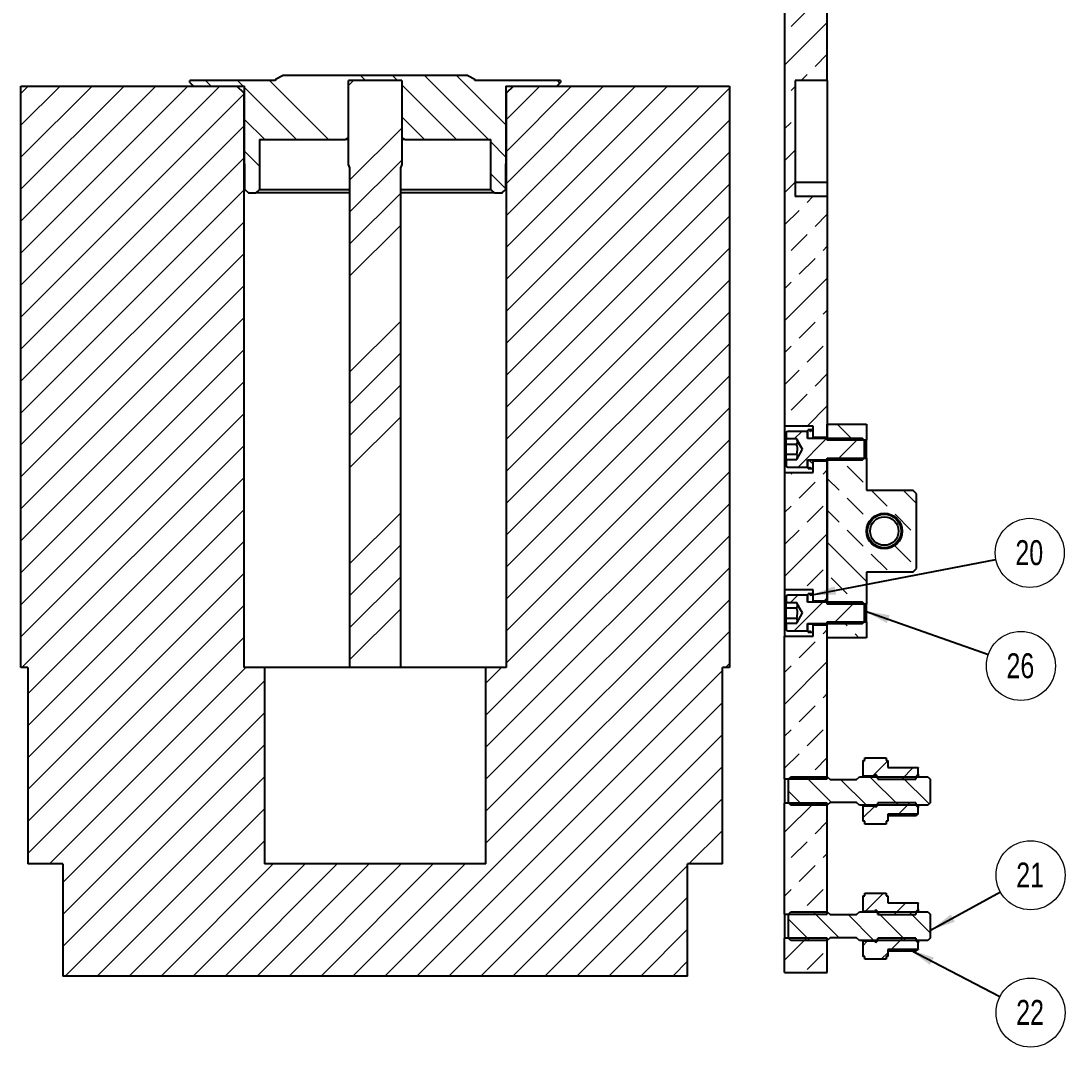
# Model space of a CAD drawing. Header units: millimetres. Extents: x 15 to 1184, y 5 to 836.
# Drawn here: x 713.5 to 860.2, y 503.2 to 647.4 of the extents above; entities that cross this region are included whole.
import ezdxf

# ---------------------------------------------------------------- set-up
doc = ezdxf.new("R2010")
doc.units = ezdxf.units.MM
doc.styles.add('SLDTEXTSTYLE1', font='TXT', dxfattribs={"width": 0.75})
doc.dimstyles.new('SLDDIMSTYLE0', dxfattribs={"dimtxt": 0.18, "dimasz": 3.556, "dimexe": 0, "dimexo": 0.0625, "dimgap": 0, "dimtad": 0, "dimtih": 1, "dimtoh": 1, "dimdec": 0, "dimrnd": 1e-09, "dimzin": 0, "dimdsep": 46, "dimtxsty": 'Standard', "dimsah": 1, "dimcen": 0.09, "dimadec": 0, "dimazin": 0, "dimtfac": 3.556, "dimtdec": 0, "dimtofl": 0, "dimtmove": 0, "dimatfit": 3, "dimfxl": 1, "dimfrac": 2, "dimtolj": 1, "dimtzin": 0, "dimarcsym": 0})
pattern_1 = [(45, (0, 0), (-8.98026, 8.98026), []), (45, (4.49, 0), (-8.98026, 8.98026), [3.175, -1.5875]), (45, (8.98, 0), (-8.98026, 8.98026), [3.175, -1.5875]), (45, (13.47, 0), (-8.98026, 8.98026), [3.175, -1.5875])]
pattern_2 = [(135, (0, 0), (-8.98026, -8.98026), []), (135, (-2e-14, 4.49), (-8.98026, -8.98026), [3.175, -1.5875]), (135, (-3e-14, 8.98), (-8.98026, -8.98026), [3.175, -1.5875]), (135, (-5e-14, 13.47), (-8.98026, -8.98026), [3.175, -1.5875])]

# ---------------------------------------------------------------- blocks, each defined once
blk = doc.blocks.new('SW_NOTE_0_47')
at = {"color": 0, "linetype": 'Continuous', "lineweight": 0}
blk.add_circle((4.76, 0.92), 4.85, dxfattribs=at)
at = {"color": 0, "linetype": 'Continuous', "lineweight": 0, "insert": (4.69, 2.7), "char_height": 3.5, "attachment_point": 2, "style": 'SLDTEXTSTYLE1'}
blk.add_mtext('20', dxfattribs=at)
blk = doc.blocks.new('SW_NOTE_0_66')
at = {"color": 0, "linetype": 'Continuous', "lineweight": 0}
blk.add_circle((4.25, 2.34), 4.85, dxfattribs=at)
at = {"color": 0, "linetype": 'Continuous', "lineweight": 0, "insert": (4.18, 4.12), "char_height": 3.5, "attachment_point": 2, "style": 'SLDTEXTSTYLE1'}
blk.add_mtext('21', dxfattribs=at)
blk = doc.blocks.new('SW_NOTE_0_67')
at = {"color": 0, "linetype": 'Continuous', "lineweight": 0}
blk.add_circle((4.3, -2.24), 4.85, dxfattribs=at)
at = {"color": 0, "linetype": 'Continuous', "lineweight": 0, "insert": (4.23, -0.46), "char_height": 3.5, "attachment_point": 2, "style": 'SLDTEXTSTYLE1'}
blk.add_mtext('22', dxfattribs=at)
blk = doc.blocks.new('SW_NOTE_0_68')
at = {"color": 0, "linetype": 'Continuous', "lineweight": 0}
blk.add_circle((4.57, -1.61), 4.85, dxfattribs=at)
at = {"color": 0, "linetype": 'Continuous', "lineweight": 0, "insert": (4.5, 0.17), "char_height": 3.5, "attachment_point": 2, "style": 'SLDTEXTSTYLE1'}
blk.add_mtext('26', dxfattribs=at)

msp = doc.modelspace()

# ---------------------------------------------------------------- hatches: boundary and pattern name
at = {"linetype": 'Continuous', "lineweight": 18}
h = msp.add_hatch(dxfattribs=at)
h.set_pattern_fill('DIN 201 Leichtmetall und Aluminiumlegierung', style=0, pattern_type=2)
h.set_pattern_definition(pattern_1)
h.paths.add_polyline_path([(822.2901, 622.7201), (822.2901, 639.0076), (826.7901, 639.0076), (826.7901, 677.7201), (822.2901, 677.7201), (822.2901, 725.2201), (826.7901, 725.2201), (826.7901, 729.0951), (826.6651, 729.2201), (820.9151, 729.2201), (820.7901, 729.0951), (820.7901, 590.4701), (824.7901, 590.4701), (824.7901, 588.8701), (826.7901, 588.8701), (826.7901, 622.7201)], flags=0)
h = msp.add_hatch(dxfattribs=at)
h.set_pattern_fill('DIN 201 Stahl und Stahlguss', angle=90, style=0, pattern_type=2)
h.set_pattern_definition([(135, (0, 0), (-13.4704, -13.4704), []), (135, (-2e-14, 4.49), (-13.4704, -13.4704), []), (135, (-3e-14, 8.98), (-13.4704, -13.4704), []), (135, (-5e-14, 13.47), (-13.4704, -13.4704), [])])
edge = h.paths.add_edge_path(flags=0)
edge.add_line((737.266, 639.0076), (737.266, 638.7201))
edge.add_spline(control_points=[(737.266, 638.7201), (737.4358, 638.5534), (737.6056, 638.3867), (737.7754, 638.2201)], knot_values=[0.09031631, 0.09031631, 0.09031631, 0.09031631, 0.09174378, 0.09174378, 0.09174378, 0.09174378], weights=[1, 1, 1, 1], degree=3, periodic=0)
edge.add_line((737.7754, 638.2201), (744.9339, 638.2201))
edge.add_spline(control_points=[(744.9339, 638.2201), (744.9426, 635.7984), (744.9514, 633.3767), (744.9601, 630.9551), (744.9689, 628.5434), (744.9776, 626.1317), (744.9863, 623.7201)], knot_values=[0.06120409, 0.06120409, 0.06120409, 0.06120409, 0.0757342, 0.0757342, 0.0757342, 0.09020428, 0.09020428, 0.09020428, 0.09020428], weights=[1, 1, 1, 1, 1, 1, 1], degree=3, periodic=0)
edge.add_spline(control_points=[(744.9863, 623.7201), (745.1604, 623.5533), (745.3345, 623.3866), (745.5088, 623.2201)], knot_values=[0.0651562, 0.0651562, 0.0651562, 0.0651562, 0.06660255, 0.06660255, 0.06660255, 0.06660255], weights=[1, 1, 1, 1], degree=3, periodic=0)
edge.add_line((745.5088, 623.2201), (746.5196, 623.2201))
edge.add_spline(control_points=[(746.5196, 623.2201), (746.6936, 623.3868), (746.8677, 623.5535), (747.042, 623.7201)], knot_values=[0.05996914, 0.05996914, 0.05996914, 0.05996914, 0.06141542, 0.06141542, 0.06141542, 0.06141542], weights=[1, 1, 1, 1], degree=3, periodic=0)
edge.add_line((747.042, 623.7201), (747.042, 630.7201))
edge.add_line((747.042, 630.7201), (759.1368, 630.7201))
edge.add_spline(control_points=[(759.1368, 630.7201), (759.2304, 630.7799), (759.3245, 630.8388), (759.4193, 630.8968)], knot_values=[0.02422726, 0.02422726, 0.02422726, 0.02422726, 0.02489229, 0.02489229, 0.02489229, 0.02489229], weights=[1, 1, 1, 1], degree=3, periodic=0)
edge.add_spline(control_points=[(759.4193, 630.8968), (759.4229, 630.8991), (759.4265, 630.9014), (759.4301, 630.9037), (759.4545, 630.9198), (759.4773, 630.939), (759.4959, 630.9614), (759.5094, 630.9777), (759.521, 630.9961), (759.5288, 631.0158), (759.5352, 631.0321), (759.5392, 631.0497), (759.5399, 631.0672), (759.54, 631.0694), (759.5401, 631.0715), (759.5401, 631.0736)], knot_values=[0.00150191, 0.00150191, 0.00150191, 0.00150191, 0.00152742, 0.00152742, 0.00152742, 0.00170187, 0.00170187, 0.00170187, 0.00182853, 0.00182853, 0.00182853, 0.00193332, 0.00193332, 0.00193332, 0.00194589, 0.00194589, 0.00194589, 0.00194589], weights=[1, 1, 1, 1, 1, 1, 1, 1, 1, 1, 1, 1, 1, 1, 1, 1], degree=3, periodic=0)
edge.add_line((759.5401, 631.0736), (759.5401, 639.0076))
edge.add_line((759.5401, 639.0076), (767.0401, 639.0076))
edge.add_line((767.0401, 639.0076), (767.0401, 631.0736))
edge.add_spline(control_points=[(767.0401, 631.0736), (767.0401, 631.0628), (767.0413, 631.0518), (767.0436, 631.0412), (767.0442, 631.0383), (767.045, 631.0353), (767.0458, 631.0324), (767.0523, 631.0089), (767.0644, 630.9867), (767.0794, 630.9674), (767.0984, 630.9429), (767.1225, 630.9221), (767.1483, 630.9049), (767.1524, 630.9021), (767.1566, 630.8994), (767.1609, 630.8968)], knot_values=[0.00398689, 0.00398689, 0.00398689, 0.00398689, 0.00405171, 0.00405171, 0.00405171, 0.00406965, 0.00406965, 0.00406965, 0.00421598, 0.00421598, 0.00421598, 0.00440173, 0.00440173, 0.00440173, 0.00443128, 0.00443128, 0.00443128, 0.00443128], weights=[1, 1, 1, 1, 1, 1, 1, 1, 1, 1, 1, 1, 1, 1, 1, 1], degree=3, periodic=0)
edge.add_spline(control_points=[(767.1609, 630.8968), (767.2556, 630.8388), (767.3498, 630.7799), (767.4434, 630.7201)], knot_values=[0.0414766, 0.0414766, 0.0414766, 0.0414766, 0.04214934, 0.04214934, 0.04214934, 0.04214934], weights=[1, 1, 1, 1], degree=3, periodic=0)
edge.add_line((767.4434, 630.7201), (779.5381, 630.7201))
edge.add_line((779.5381, 630.7201), (779.5381, 623.7201))
edge.add_spline(control_points=[(779.5381, 623.7201), (779.7124, 623.5535), (779.8865, 623.3868), (780.0606, 623.2201)], knot_values=[0.14327614, 0.14327614, 0.14327614, 0.14327614, 0.14472117, 0.14472117, 0.14472117, 0.14472117], weights=[1, 1, 1, 1], degree=3, periodic=0)
edge.add_line((780.0606, 623.2201), (781.0713, 623.2201))
edge.add_spline(control_points=[(781.0713, 623.2201), (781.1797, 623.3236), (781.288, 623.4272), (781.3962, 623.5308), (781.4621, 623.5939), (781.528, 623.657), (781.5938, 623.7201)], knot_values=[0.15679044, 0.15679044, 0.15679044, 0.15679044, 0.15768967, 0.15768967, 0.15768967, 0.15823685, 0.15823685, 0.15823685, 0.15823685], weights=[1, 1, 1, 1, 1, 1, 1], degree=3, periodic=0)
edge.add_spline(control_points=[(781.5938, 623.7201), (781.6025, 626.1317), (781.6113, 628.5434), (781.62, 630.9551), (781.6288, 633.3767), (781.6375, 635.7984), (781.6463, 638.2201)], knot_values=[0.06126412, 0.06126412, 0.06126412, 0.06126412, 0.0757342, 0.0757342, 0.0757342, 0.09026431, 0.09026431, 0.09026431, 0.09026431], weights=[1, 1, 1, 1, 1, 1, 1], degree=3, periodic=0)
edge.add_line((781.6463, 638.2201), (788.8048, 638.2201))
edge.add_spline(control_points=[(788.8048, 638.2201), (788.9746, 638.3867), (789.1443, 638.5534), (789.3141, 638.7201)], knot_values=[0.22542308, 0.22542308, 0.22542308, 0.22542308, 0.22685142, 0.22685142, 0.22685142, 0.22685142], weights=[1, 1, 1, 1], degree=3, periodic=0)
edge.add_line((789.3141, 638.7201), (789.3141, 639.0076))
edge.add_line((789.3141, 639.0076), (777.2901, 639.0076))
edge.add_line((777.2901, 639.0076), (777.2901, 639.2201))
edge.add_spline(control_points=[(777.2901, 639.2201), (776.9681, 639.3901), (776.6444, 639.5569), (776.3189, 639.7201)], knot_values=[0.10211209, 0.10211209, 0.10211209, 0.10211209, 0.10430262, 0.10430262, 0.10430262, 0.10430262], weights=[1, 1, 1, 1], degree=3, periodic=0)
edge.add_line((776.3189, 639.7201), (750.2613, 639.7201))
edge.add_spline(control_points=[(750.2613, 639.7201), (749.9357, 639.5569), (749.612, 639.3901), (749.2901, 639.2201)], knot_values=[0.15843881, 0.15843881, 0.15843881, 0.15843881, 0.16061168, 0.16061168, 0.16061168, 0.16061168], weights=[1, 1, 1, 1], degree=3, periodic=0)
edge.add_line((749.2901, 639.2201), (749.2901, 639.0076))
edge.add_line((749.2901, 639.0076), (737.266, 639.0076))
h = msp.add_hatch(dxfattribs=at)
h.set_pattern_fill('ANSI31', style=0)
edge = h.paths.add_edge_path(flags=0)
edge.add_line((719.4266, 513.2201), (807.1535, 513.2201))
edge.add_line((807.1535, 513.2201), (807.1535, 528.9612))
edge.add_line((807.1535, 528.9612), (812.0651, 528.9612))
edge.add_line((812.0651, 528.9612), (812.0651, 556.5399))
edge.add_line((812.0651, 556.5399), (813.0394, 556.5399))
edge.add_line((813.0394, 556.5399), (813.0394, 638.2201))
edge.add_line((813.0394, 638.2201), (782.7066, 638.2201))
edge.add_spline(control_points=[(782.7066, 638.2201), (782.3621, 637.8864), (782.0173, 637.5531), (781.6722, 637.2201)], knot_values=[0.09682295, 0.09682295, 0.09682295, 0.09682295, 0.09970045, 0.09970045, 0.09970045, 0.09970045], weights=[1, 1, 1, 1], degree=3, periodic=0)
edge.add_line((781.6722, 637.2201), (781.6722, 556.5399))
edge.add_line((781.6722, 556.5399), (778.8433, 556.5399))
edge.add_line((778.8433, 556.5399), (778.8433, 528.9612))
edge.add_line((778.8433, 528.9612), (747.7369, 528.9612))
edge.add_line((747.7369, 528.9612), (747.7369, 556.5399))
edge.add_line((747.7369, 556.5399), (744.9079, 556.5399))
edge.add_line((744.9079, 556.5399), (744.9079, 637.2201))
edge.add_spline(control_points=[(744.9079, 637.2201), (744.5628, 637.5531), (744.218, 637.8864), (743.8735, 638.2201)], knot_values=[0.19343025, 0.19343025, 0.19343025, 0.19343025, 0.19630421, 0.19630421, 0.19630421, 0.19630421], weights=[1, 1, 1, 1], degree=3, periodic=0)
edge.add_line((743.8735, 638.2201), (713.5407, 638.2201))
edge.add_line((713.5407, 638.2201), (713.5407, 556.5399))
edge.add_line((713.5407, 556.5399), (714.5151, 556.5399))
edge.add_line((714.5151, 556.5399), (714.5151, 528.9612))
edge.add_line((714.5151, 528.9612), (719.4266, 528.9612))
edge.add_line((719.4266, 528.9612), (719.4266, 513.2201))
h = msp.add_hatch(dxfattribs=at)
h.set_pattern_fill('DIN 201 Stahl und Stahlguss', style=0, pattern_type=2)
h.set_pattern_definition([(45, (0, 0), (-13.4704, 13.4704), []), (45, (4.49, 0), (-13.4704, 13.4704), []), (45, (8.98, 0), (-13.4704, 13.4704), []), (45, (13.47, 0), (-13.4704, 13.4704), [])])
edge = h.paths.add_edge_path(flags=0)
edge.add_line((766.8278, 556.5399), (766.8278, 626.7536))
edge.add_spline(control_points=[(766.8278, 626.7536), (766.8997, 626.9085), (766.9704, 627.0641), (767.0401, 627.2201)], knot_values=[0.03978874, 0.03978874, 0.03978874, 0.03978874, 0.0408109, 0.0408109, 0.0408109, 0.0408109], weights=[1, 1, 1, 1], degree=3, periodic=0)
edge.add_line((767.0401, 627.2201), (767.0401, 639.0076))
edge.add_line((767.0401, 639.0076), (759.5401, 639.0076))
edge.add_line((759.5401, 639.0076), (759.5401, 627.2201))
edge.add_spline(control_points=[(759.5401, 627.2201), (759.6097, 627.0641), (759.6804, 626.9085), (759.7523, 626.7536)], knot_values=[0.01603547, 0.01603547, 0.01603547, 0.01603547, 0.01705951, 0.01705951, 0.01705951, 0.01705951], weights=[1, 1, 1, 1], degree=3, periodic=0)
edge.add_line((759.7523, 626.7536), (759.7523, 556.5399))
edge.add_line((759.7523, 556.5399), (766.8278, 556.5399))
h = msp.add_hatch(dxfattribs=at)
h.set_pattern_fill('ANSI31', style=0)
edge = h.paths.add_edge_path(flags=0)
edge.add_line((823.9901, 584.7201), (823.9901, 585.7201))
edge.add_line((823.9901, 585.7201), (831.7194, 585.7201))
edge.add_line((831.7194, 585.7201), (831.9901, 585.9907))
edge.add_line((831.9901, 585.9907), (831.9901, 588.4494))
edge.add_line((831.9901, 588.4494), (831.7194, 588.7201))
edge.add_line((831.7194, 588.7201), (823.9901, 588.7201))
edge.add_line((823.9901, 588.7201), (823.9901, 589.7201))
edge.add_line((823.9901, 589.7201), (821.2401, 589.7201))
edge.add_arc((821.2401, 589.4701), 0.25, 90, 180)
edge.add_line((820.9901, 589.4701), (820.9901, 588.6574))
edge.add_line((820.9901, 588.6574), (822.4935, 588.6574))
edge.add_line((822.4935, 588.6574), (823.3234, 587.2201))
edge.add_line((823.3234, 587.2201), (822.4935, 585.7827))
edge.add_line((822.4935, 585.7827), (820.9901, 585.7827))
edge.add_line((820.9901, 585.7827), (820.9901, 584.9701))
edge.add_arc((821.2401, 584.9701), 0.25, 180, 270)
edge.add_line((821.2401, 584.7201), (823.9901, 584.7201))
h = msp.add_hatch(dxfattribs=at)
h.set_pattern_fill('ANSI31', angle=90, style=0)
h.paths.add_polyline_path([(824.0972, 589.9201), (823.9901, 589.8129), (823.9901, 588.8301), (824.0251, 588.7951), (824.7551, 588.7951), (824.7901, 588.8301), (824.7901, 589.8129), (824.6829, 589.9201), (824.4123, 589.9201), (824.4117, 589.7042), (824.3826, 589.7042), (824.3832, 589.9201)], flags=0)
h = msp.add_hatch(dxfattribs=at)
h.set_pattern_fill('DIN 201 Leichtmetall und Aluminiumlegierung', angle=90, style=0, pattern_type=2)
h.set_pattern_definition(pattern_2)
h.paths.add_polyline_path([(832.2901, 590.7201), (826.7901, 590.7201), (826.7901, 588.4701), (832.2901, 588.4701)], flags=0)
h = msp.add_hatch(dxfattribs=at)
h.set_pattern_fill('DIN 201 Leichtmetall und Aluminiumlegierung', style=0, pattern_type=2)
h.set_pattern_definition(pattern_1)
h.paths.add_polyline_path([(826.7901, 585.5701), (824.7901, 585.5701), (824.7901, 583.9701), (820.7901, 583.9701), (820.7901, 567.4701), (824.7901, 567.4701), (824.7901, 565.8701), (826.7901, 565.8701)], flags=0)
h = msp.add_hatch(dxfattribs=at)
h.set_pattern_fill('ANSI31', angle=90, style=0)
h.paths.add_polyline_path([(823.9901, 584.6272), (824.0972, 584.5201), (824.3339, 584.5201), (824.3367, 584.6979), (824.3658, 584.6979), (824.3631, 584.5201), (824.6829, 584.5201), (824.7901, 584.6272), (824.7901, 585.6101), (824.7551, 585.6451), (824.0251, 585.6451), (823.9901, 585.6101)], flags=0)
h = msp.add_hatch(dxfattribs=at)
h.set_pattern_fill('DIN 201 Leichtmetall und Aluminiumlegierung', angle=90, style=0, pattern_type=2)
h.set_pattern_definition(pattern_2)
h.paths.add_polyline_path([(826.7901, 565.4701), (832.2901, 565.4701), (832.2901, 569.9701), (838.7901, 569.9701), (839.2901, 570.4701), (839.2901, 580.9701), (838.7901, 581.4701), (832.2901, 581.4701), (832.2901, 585.9701), (826.7901, 585.9701)], flags=0)
edge = h.paths.add_edge_path(flags=0)
edge.add_arc((834.7901, 575.7201), 2.5, 0, 360)
h = msp.add_hatch(dxfattribs=at)
h.set_pattern_fill('ANSI31', style=0)
edge = h.paths.add_edge_path(flags=0)
edge.add_line((823.9901, 561.7201), (823.9901, 562.7201))
edge.add_line((823.9901, 562.7201), (831.7194, 562.7201))
edge.add_line((831.7194, 562.7201), (831.9901, 562.9907))
edge.add_line((831.9901, 562.9907), (831.9901, 565.4494))
edge.add_line((831.9901, 565.4494), (831.7194, 565.7201))
edge.add_line((831.7194, 565.7201), (823.9901, 565.7201))
edge.add_line((823.9901, 565.7201), (823.9901, 566.7201))
edge.add_line((823.9901, 566.7201), (821.2401, 566.7201))
edge.add_arc((821.2401, 566.4701), 0.25, 90, 180)
edge.add_line((820.9901, 566.4701), (820.9901, 565.6574))
edge.add_line((820.9901, 565.6574), (822.4935, 565.6574))
edge.add_line((822.4935, 565.6574), (823.3234, 564.2201))
edge.add_line((823.3234, 564.2201), (822.4935, 562.7827))
edge.add_line((822.4935, 562.7827), (820.9901, 562.7827))
edge.add_line((820.9901, 562.7827), (820.9901, 561.9701))
edge.add_arc((821.2401, 561.9701), 0.25, 180, 270)
edge.add_line((821.2401, 561.7201), (823.9901, 561.7201))
h = msp.add_hatch(dxfattribs=at)
h.set_pattern_fill('ANSI31', angle=90, style=0)
h.paths.add_polyline_path([(824.0972, 566.9201), (823.9901, 566.8129), (823.9901, 565.8301), (824.0251, 565.7951), (824.7551, 565.7951), (824.7901, 565.8301), (824.7901, 566.8129), (824.6829, 566.9201), (824.4123, 566.9201), (824.4117, 566.7042), (824.3826, 566.7042), (824.3832, 566.9201)], flags=0)
h = msp.add_hatch(dxfattribs=at)
h.set_pattern_fill('DIN 201 Leichtmetall und Aluminiumlegierung', style=0, pattern_type=2)
h.set_pattern_definition(pattern_1)
h.paths.add_polyline_path([(820.7901, 540.9201), (826.7901, 540.9201), (826.7901, 562.5701), (824.7901, 562.5701), (824.7901, 560.9701), (820.7901, 560.9701)], flags=0)
h = msp.add_hatch(dxfattribs=at)
h.set_pattern_fill('ANSI31', angle=90, style=0)
h.paths.add_polyline_path([(823.9901, 561.6272), (824.0972, 561.5201), (824.3339, 561.5201), (824.3367, 561.6979), (824.3658, 561.6979), (824.3631, 561.5201), (824.6829, 561.5201), (824.7901, 561.6272), (824.7901, 562.6101), (824.7551, 562.6451), (824.0251, 562.6451), (823.9901, 562.6101)], flags=0)
h = msp.add_hatch(dxfattribs=at)
h.set_pattern_fill('DIN 201 Leichtmetall und Aluminiumlegierung', angle=90, style=0, pattern_type=2)
h.set_pattern_definition(pattern_2)
h.paths.add_polyline_path([(826.7901, 560.7201), (832.2901, 560.7201), (832.2901, 562.9701), (826.7901, 562.9701)], flags=0)
h = msp.add_hatch(dxfattribs=at)
h.set_pattern_fill('ANSI31', style=0)
h.paths.add_polyline_path([(832.0401, 543.4701), (831.7901, 543.4701), (831.7901, 541.3451), (833.5396, 541.3451), (833.5396, 541.5538), (833.8733, 541.2201), (833.8733, 540.8818), (839.2068, 540.8818), (839.2068, 541.2201), (839.5401, 541.5533), (839.5401, 542.4701), (839.5256, 542.495), (835.2896, 542.4952), (835.2896, 543.4701), (835.0401, 543.4701), (835.0401, 543.8701), (832.0401, 543.8701)], flags=0)
h = msp.add_hatch(dxfattribs=at)
h.set_pattern_fill('ANSI31', angle=90, style=0)
h.paths.add_polyline_path([(840.9066, 537.2201), (841.2901, 537.6036), (841.2901, 540.8366), (840.9066, 541.2201), (831.2901, 541.2201), (830.9066, 540.8366), (827.1736, 540.8366), (826.7901, 541.2201), (821.6736, 541.2201), (821.2901, 540.8366), (821.2901, 537.6036), (821.6736, 537.2201), (826.7901, 537.2201), (827.1736, 537.6036), (830.9066, 537.6036), (831.2901, 537.2201)], flags=0)
h = msp.add_hatch(dxfattribs=at)
h.set_pattern_fill('DIN 201 Leichtmetall und Aluminiumlegierung', style=0, pattern_type=2)
h.set_pattern_definition(pattern_1)
h.paths.add_polyline_path([(820.7901, 521.9201), (826.7901, 521.9201), (826.7901, 537.5201), (820.7901, 537.5201)], flags=0)
h = msp.add_hatch(dxfattribs=at)
h.set_pattern_fill('ANSI31', style=0)
h.paths.add_polyline_path([(833.5396, 537.0951), (831.7901, 537.0951), (831.7901, 534.9701), (832.0401, 534.9701), (832.0401, 534.5701), (835.0401, 534.5701), (835.0401, 534.9701), (835.2896, 534.9701), (835.2896, 535.9449), (839.5249, 535.9449), (839.5401, 535.9701), (839.5401, 536.8868), (839.2068, 537.2201), (839.2068, 537.5583), (833.8733, 537.5583), (833.8733, 537.2201), (833.5396, 536.8863)], flags=0)
h = msp.add_hatch(dxfattribs=at)
h.set_pattern_fill('ANSI31', style=0)
h.paths.add_polyline_path([(832.0401, 524.4701), (831.7901, 524.4701), (831.7901, 522.3451), (833.5396, 522.3451), (833.5396, 522.5538), (833.8733, 522.2201), (833.8733, 521.8818), (839.2068, 521.8818), (839.2068, 522.2201), (839.5401, 522.5533), (839.5401, 523.4701), (839.5256, 523.495), (835.2896, 523.4952), (835.2896, 524.4701), (835.0401, 524.4701), (835.0401, 524.8701), (832.0401, 524.8701)], flags=0)
h = msp.add_hatch(dxfattribs=at)
h.set_pattern_fill('ANSI31', angle=90, style=0)
h.paths.add_polyline_path([(840.9066, 518.2201), (841.2901, 518.6036), (841.2901, 521.8366), (840.9066, 522.2201), (831.2901, 522.2201), (830.9066, 521.8366), (827.1736, 521.8366), (826.7901, 522.2201), (821.6736, 522.2201), (821.2901, 521.8366), (821.2901, 518.6036), (821.6736, 518.2201), (826.7901, 518.2201), (827.1736, 518.6036), (830.9066, 518.6036), (831.2901, 518.2201)], flags=0)
h = msp.add_hatch(dxfattribs=at)
h.set_pattern_fill('DIN 201 Leichtmetall und Aluminiumlegierung', style=0, pattern_type=2)
h.set_pattern_definition(pattern_1)
h.paths.add_polyline_path([(820.7901, 513.7201), (826.7901, 513.7201), (826.7901, 518.5201), (820.7901, 518.5201)], flags=0)
h = msp.add_hatch(dxfattribs=at)
h.set_pattern_fill('ANSI31', style=0)
h.paths.add_polyline_path([(833.5396, 518.0951), (831.7901, 518.0951), (831.7901, 515.9701), (832.0401, 515.9701), (832.0401, 515.5701), (835.0401, 515.5701), (835.0401, 515.9701), (835.2896, 515.9701), (835.2896, 516.9449), (839.5249, 516.9449), (839.5401, 516.9701), (839.5401, 517.8868), (839.2068, 518.2201), (839.2068, 518.5583), (833.8733, 518.5583), (833.8733, 518.2201), (833.5396, 517.8863)], flags=0)

# ---------------------------------------------------------------- linework, layer by layer
at = {"color": 7, "linetype": 'Continuous', "lineweight": 25}
for p, q in [((820.7901, 663.2201), (820.7901, 590.4701)), ((826.7901, 639.0076), (826.7901, 661.7201)), ((749.2901, 639.2201), (750.2613, 639.7201)), ((776.3189, 639.7201), (750.2613, 639.7201)), ((776.3189, 639.7201), (777.2901, 639.2201)), ((713.5407, 556.5399), (713.5407, 638.2201)), ((713.5407, 638.2201), (743.8735, 638.2201)), ((749.2901, 639.0076), (737.266, 639.0076)), ((737.266, 638.7201), (737.266, 639.0076)), ((737.266, 638.7201), (737.7754, 638.2201)), ((737.7754, 638.2201), (744.9339, 638.2201)), ((744.9079, 637.2201), (743.8735, 638.2201)), ((749.2901, 639.2201), (749.2901, 639.0076)), ((767.0401, 639.0076), (759.5401, 639.0076)), ((759.5401, 631.0736), (759.5401, 639.0076)), ((759.5401, 627.2201), (759.5401, 639.0076)), ((767.0401, 639.0076), (767.0401, 631.0736)), ((767.0401, 639.0076), (767.0401, 627.2201)), ((777.2901, 639.0076), (777.2901, 639.2201)), ((789.3141, 639.0076), (777.2901, 639.0076)), ((781.6463, 638.2201), (788.8048, 638.2201)), ((782.7066, 638.2201), (781.6722, 637.2201)), ((782.7066, 638.2201), (813.0394, 638.2201)), ((788.8048, 638.2201), (789.3141, 638.7201)), ((789.3141, 639.0076), (789.3141, 638.7201)), ((813.0394, 638.2201), (813.0394, 556.5399)), ((826.7901, 639.0076), (822.2901, 639.0076)), ((822.2901, 639.0076), (822.2901, 622.7201)), ((826.7901, 639.0076), (826.7901, 624.7201)), ((744.9079, 556.5399), (744.9079, 637.2201)), ((781.6722, 637.2201), (781.6722, 556.5399)), ((747.042, 630.7201), (759.1368, 630.7201)), ((747.042, 630.7201), (747.042, 623.7201)), ((759.1368, 630.7201), (759.4193, 630.8968)), ((759.5401, 630.7201), (759.1368, 630.7201)), ((767.4434, 630.7201), (767.0401, 630.7201)), ((767.1609, 630.8968), (767.4434, 630.7201)), ((767.4434, 630.7201), (779.5381, 630.7201)), ((779.5381, 623.7201), (779.5381, 630.7201)), ((759.7523, 626.7536), (759.5401, 627.2201)), ((759.7523, 556.5399), (759.7523, 626.7536)), ((767.0401, 627.2201), (766.8278, 626.7536)), ((766.8278, 626.7536), (766.8278, 556.5399)), ((822.2901, 624.7201), (826.7901, 624.7201)), ((826.7901, 624.7201), (826.7901, 622.7201)), ((744.9863, 623.7201), (745.5088, 623.2201)), ((746.5196, 623.2201), (747.042, 623.7201)), ((747.042, 623.7201), (759.7523, 623.7201)), ((766.8278, 623.7201), (779.5381, 623.7201)), ((779.5381, 623.7201), (780.0606, 623.2201)), ((745.5088, 623.2201), (746.5196, 623.2201)), ((759.7523, 623.2201), (746.5196, 623.2201)), ((780.0606, 623.2201), (766.8278, 623.2201)), ((780.0606, 623.2201), (781.0713, 623.2201)), ((826.7901, 622.7201), (822.2901, 622.7201)), ((826.7901, 622.7201), (826.7901, 588.8701)), ((824.7901, 590.4701), (820.7901, 590.4701)), ((820.7901, 590.4701), (820.7901, 583.9701)), ((823.9901, 589.7201), (821.2401, 589.7201)), ((823.9901, 589.8129), (824.0972, 589.9201)), ((823.9901, 589.8129), (823.9901, 588.8301)), ((823.9901, 588.7201), (823.9901, 589.7201)), ((824.3832, 589.9201), (824.0972, 589.9201)), ((824.3826, 589.7042), (824.3832, 589.9201)), ((824.4117, 589.7042), (824.3826, 589.7042)), ((824.4123, 589.9201), (824.4117, 589.7042)), ((824.6829, 589.9201), (824.4123, 589.9201)), ((824.6829, 589.9201), (824.7901, 589.8129)), ((824.7901, 588.8701), (824.7901, 590.4701)), ((824.7901, 588.8301), (824.7901, 589.8129)), ((826.7901, 590.7201), (832.2901, 590.7201)), ((826.7901, 588.4701), (826.7901, 590.7201)), ((832.2901, 590.7201), (832.2901, 588.4701)), ((820.9901, 589.4701), (820.9901, 588.6574)), ((822.4935, 588.6574), (820.9901, 588.6574)), ((820.9901, 587.9508), (820.9901, 588.6574)), ((823.3234, 587.2201), (822.4935, 588.6574)), ((823.3234, 587.2201), (822.6017, 588.3071)), ((824.0251, 588.7951), (823.9901, 588.8301)), ((831.7194, 588.7201), (823.9901, 588.7201)), ((824.0251, 588.7201), (824.0251, 588.7951)), ((824.0251, 588.7951), (824.7551, 588.7951)), ((824.7901, 588.8301), (824.7551, 588.7951)), ((824.7551, 588.7201), (824.7551, 588.7951)), ((826.7901, 588.8701), (824.7901, 588.8701)), ((824.7901, 588.7201), (824.7901, 588.8301)), ((832.2901, 588.4701), (826.7901, 588.4701)), ((831.9901, 588.4494), (831.7194, 588.7201)), ((831.9901, 585.9907), (831.9901, 588.4494)), ((832.2901, 585.9701), (832.2901, 588.4701)), ((820.9901, 587.9508), (822.4901, 587.9508)), ((820.9901, 586.5075), (820.9901, 587.9508)), ((822.4935, 585.7827), (823.3234, 587.2201)), ((820.9901, 586.5075), (822.4901, 586.5075)), ((820.9901, 585.7827), (820.9901, 586.5075)), ((820.9901, 585.7827), (820.9901, 584.9701)), ((820.9901, 585.7827), (822.4935, 585.7827)), ((823.9901, 585.7201), (831.7194, 585.7201)), ((823.9901, 584.7201), (823.9901, 585.7201)), ((823.9901, 585.6101), (824.0251, 585.6451)), ((823.9901, 585.6101), (823.9901, 584.6272)), ((824.0251, 585.6451), (824.0251, 585.7201)), ((824.7551, 585.6451), (824.0251, 585.6451)), ((824.7551, 585.6451), (824.7551, 585.7201)), ((824.7551, 585.6451), (824.7901, 585.6101)), ((824.7901, 585.6101), (824.7901, 585.7201)), ((824.7901, 584.6272), (824.7901, 585.6101)), ((824.7901, 583.9701), (824.7901, 585.5701)), ((824.7901, 585.5701), (826.7901, 585.5701)), ((826.7901, 565.4701), (826.7901, 585.9701)), ((826.7901, 585.9701), (832.2901, 585.9701)), ((826.7901, 585.5701), (826.7901, 565.8701)), ((831.7194, 585.7201), (831.9901, 585.9907)), ((832.2901, 585.9701), (832.2901, 581.4701)), ((820.7901, 583.9701), (824.7901, 583.9701)), ((820.7901, 583.9701), (820.7901, 567.4701)), ((821.2401, 584.7201), (823.9901, 584.7201)), ((824.0972, 584.5201), (823.9901, 584.6272)), ((824.0972, 584.5201), (824.3339, 584.5201)), ((824.3339, 584.5201), (824.3367, 584.6979)), ((824.3367, 584.6979), (824.3658, 584.6979)), ((824.3658, 584.6979), (824.3631, 584.5201)), ((824.3631, 584.5201), (824.6829, 584.5201)), ((824.7901, 584.6272), (824.6829, 584.5201)), ((832.2901, 581.4701), (838.7901, 581.4701)), ((839.2901, 580.9701), (838.7901, 581.4701)), ((839.2901, 570.4701), (839.2901, 580.9701)), ((838.7901, 569.9701), (839.2901, 570.4701)), ((838.7901, 569.9701), (832.2901, 569.9701)), ((832.2901, 569.9701), (832.2901, 565.4701)), ((824.7901, 567.4701), (820.7901, 567.4701)), ((820.7901, 567.4701), (820.7901, 560.9701)), ((820.9901, 566.4701), (820.9901, 565.6574)), ((823.9901, 566.7201), (821.2401, 566.7201)), ((823.9901, 566.8129), (824.0972, 566.9201)), ((823.9901, 566.8129), (823.9901, 565.8301)), ((823.9901, 565.7201), (823.9901, 566.7201)), ((824.3832, 566.9201), (824.0972, 566.9201)), ((824.3826, 566.7042), (824.3832, 566.9201)), ((824.4117, 566.7042), (824.3826, 566.7042)), ((824.4123, 566.9201), (824.4117, 566.7042)), ((824.6829, 566.9201), (824.4123, 566.9201)), ((824.6829, 566.9201), (824.7901, 566.8129)), ((824.7901, 565.8701), (824.7901, 567.4701)), ((824.7901, 565.8301), (824.7901, 566.8129)), ((822.4935, 565.6574), (820.9901, 565.6574)), ((820.9901, 564.9508), (820.9901, 565.6574)), ((820.9901, 564.9508), (822.4901, 564.9508)), ((820.9901, 563.5075), (820.9901, 564.9508)), ((823.3234, 564.2201), (822.4935, 565.6574)), ((823.3234, 564.2201), (822.6017, 565.3071)), ((824.0251, 565.7951), (823.9901, 565.8301)), ((831.7194, 565.7201), (823.9901, 565.7201)), ((824.0251, 565.7201), (824.0251, 565.7951)), ((824.0251, 565.7951), (824.7551, 565.7951)), ((824.7901, 565.8301), (824.7551, 565.7951)), ((824.7551, 565.7201), (824.7551, 565.7951)), ((826.7901, 565.8701), (824.7901, 565.8701)), ((824.7901, 565.7201), (824.7901, 565.8301)), ((832.2901, 565.4701), (826.7901, 565.4701)), ((831.9901, 565.4494), (831.7194, 565.7201)), ((831.9901, 562.9907), (831.9901, 565.4494)), ((832.2901, 562.9701), (832.2901, 565.4701)), ((820.9901, 563.5075), (822.4901, 563.5075)), ((820.9901, 562.7827), (820.9901, 563.5075)), ((822.4935, 562.7827), (823.3234, 564.2201)), ((820.9901, 562.7827), (820.9901, 561.9701)), ((820.9901, 562.7827), (822.4935, 562.7827)), ((821.2401, 561.7201), (823.9901, 561.7201)), ((823.9901, 562.7201), (831.7194, 562.7201)), ((823.9901, 561.7201), (823.9901, 562.7201)), ((823.9901, 562.6101), (824.0251, 562.6451)), ((823.9901, 562.6101), (823.9901, 561.6272)), ((824.0251, 562.6451), (824.0251, 562.7201)), ((824.7551, 562.6451), (824.0251, 562.6451)), ((824.3339, 561.5201), (824.3367, 561.6979)), ((824.3367, 561.6979), (824.3658, 561.6979)), ((824.3658, 561.6979), (824.3631, 561.5201)), ((824.7551, 562.6451), (824.7551, 562.7201)), ((824.7551, 562.6451), (824.7901, 562.6101)), ((824.7901, 562.6101), (824.7901, 562.7201)), ((824.7901, 561.6272), (824.7901, 562.6101)), ((824.7901, 560.9701), (824.7901, 562.5701)), ((824.7901, 562.5701), (826.7901, 562.5701)), ((826.7901, 562.9701), (832.2901, 562.9701)), ((826.7901, 560.7201), (826.7901, 562.9701)), ((826.7901, 540.9201), (826.7901, 562.5701)), ((831.7194, 562.7201), (831.9901, 562.9907)), ((832.2901, 562.9701), (832.2901, 560.7201)), ((820.7901, 560.9701), (824.7901, 560.9701)), ((820.7901, 540.9201), (820.7901, 560.9701)), ((824.0972, 561.5201), (823.9901, 561.6272)), ((824.0972, 561.5201), (824.3339, 561.5201)), ((824.3631, 561.5201), (824.6829, 561.5201)), ((824.7901, 561.6272), (824.6829, 561.5201)), ((832.2901, 560.7201), (826.7901, 560.7201)), ((714.5151, 556.5399), (713.5407, 556.5399)), ((714.5151, 556.5399), (714.5151, 528.9612)), ((747.7369, 556.5399), (744.9079, 556.5399)), ((747.7369, 556.5399), (747.7369, 528.9612)), ((759.7523, 556.5399), (747.7369, 556.5399)), ((766.8278, 556.5399), (759.7523, 556.5399)), ((778.8433, 556.5399), (766.8278, 556.5399)), ((778.8433, 528.9612), (778.8433, 556.5399)), ((781.6722, 556.5399), (778.8433, 556.5399)), ((813.0394, 556.5399), (812.0651, 556.5399)), ((812.0651, 528.9612), (812.0651, 556.5399)), ((831.7901, 543.4701), (832.0401, 543.4701)), ((831.7901, 543.4701), (831.7901, 541.3451)), ((832.0401, 543.8701), (835.0401, 543.8701)), ((832.0401, 543.4701), (832.0401, 543.8701)), ((835.0401, 543.8701), (835.0401, 543.4701)), ((835.0401, 543.4701), (835.2896, 543.4701)), ((835.2896, 543.4701), (835.2896, 542.4952)), ((821.2901, 540.8366), (821.6736, 541.2201)), ((821.6736, 541.2201), (826.7901, 541.2201)), ((826.7901, 541.2201), (827.1736, 540.8366)), ((830.9066, 540.8366), (831.2901, 541.2201)), ((831.2901, 541.2201), (840.9066, 541.2201)), ((831.7901, 541.3451), (833.5396, 541.3451)), ((831.7901, 541.3451), (831.7901, 541.2201)), ((833.5396, 541.5538), (833.8733, 541.2201)), ((833.5396, 541.5538), (833.5396, 541.3451)), ((833.5396, 541.3451), (833.5396, 541.2201)), ((833.8733, 540.8818), (833.8733, 541.2201)), ((835.2896, 542.4952), (839.5249, 542.4952)), ((839.2068, 541.2201), (839.5401, 541.5533)), ((839.2068, 541.2201), (839.2068, 540.8818)), ((839.5256, 542.495), (839.5401, 542.4701)), ((839.5401, 541.5533), (839.5401, 542.4701)), ((839.5401, 541.5533), (839.5401, 541.2201)), ((840.9066, 541.2201), (841.2901, 540.8366)), ((820.7901, 540.9201), (826.7901, 540.9201)), ((820.7901, 540.9201), (820.7901, 537.5201)), ((821.2901, 540.8366), (821.2901, 537.6036)), ((827.1736, 540.8366), (830.9066, 540.8366)), ((833.8733, 540.8818), (839.2068, 540.8818)), ((841.2901, 537.6036), (841.2901, 540.8366)), ((826.7901, 537.5201), (820.7901, 537.5201)), ((820.7901, 521.9201), (820.7901, 537.5201)), ((821.6736, 537.2201), (821.2901, 537.6036)), ((826.7901, 537.2201), (821.6736, 537.2201)), ((827.1736, 537.6036), (826.7901, 537.2201)), ((826.7901, 521.9201), (826.7901, 537.5201)), ((830.9066, 537.6036), (827.1736, 537.6036)), ((831.2901, 537.2201), (830.9066, 537.6036)), ((840.9066, 537.2201), (831.2901, 537.2201)), ((831.7901, 537.2201), (831.7901, 537.0951)), ((833.5396, 537.0951), (831.7901, 537.0951)), ((831.7901, 537.0951), (831.7901, 534.9701)), ((833.8733, 537.2201), (833.5396, 536.8863)), ((833.5396, 537.2201), (833.5396, 537.0951)), ((833.5396, 537.0951), (833.5396, 536.8863)), ((839.2068, 537.5583), (833.8733, 537.5583)), ((833.8733, 537.2201), (833.8733, 537.5583)), ((839.2068, 537.5583), (839.2068, 537.2201)), ((839.5401, 536.8868), (839.2068, 537.2201)), ((839.5401, 537.2201), (839.5401, 536.8868)), ((839.5401, 535.9701), (839.5401, 536.8868)), ((841.2901, 537.6036), (840.9066, 537.2201)), ((839.5249, 535.9449), (835.2896, 535.9449)), ((835.2896, 535.9449), (835.2896, 534.9701)), ((835.2896, 535.763), (839.2498, 535.763)), ((839.2498, 535.763), (839.5249, 535.9449)), ((839.5401, 535.9701), (839.5256, 535.9451)), ((832.0401, 534.9701), (831.7901, 534.9701)), ((832.0401, 534.5701), (832.0401, 534.9701)), ((835.0401, 534.5701), (832.0401, 534.5701)), ((835.2896, 534.9701), (835.0401, 534.9701)), ((835.0401, 534.9701), (835.0401, 534.5701)), ((719.4266, 528.9612), (714.5151, 528.9612)), ((719.4266, 528.9612), (719.4266, 513.2201)), ((778.8433, 528.9612), (747.7369, 528.9612)), ((812.0651, 528.9612), (807.1535, 528.9612)), ((807.1535, 513.2201), (807.1535, 528.9612)), ((831.7901, 524.4701), (832.0401, 524.4701)), ((831.7901, 524.4701), (831.7901, 522.3451)), ((832.0401, 524.8701), (835.0401, 524.8701)), ((832.0401, 524.4701), (832.0401, 524.8701)), ((835.0401, 524.8701), (835.0401, 524.4701)), ((835.0401, 524.4701), (835.2896, 524.4701)), ((835.2896, 524.4701), (835.2896, 523.4952)), ((821.2901, 521.8366), (821.6736, 522.2201)), ((821.6736, 522.2201), (826.7901, 522.2201)), ((826.7901, 522.2201), (827.1736, 521.8366)), ((830.9066, 521.8366), (831.2901, 522.2201)), ((831.2901, 522.2201), (840.9066, 522.2201)), ((831.7901, 522.3451), (833.5396, 522.3451)), ((831.7901, 522.3451), (831.7901, 522.2201)), ((833.5396, 522.5538), (833.8733, 522.2201)), ((833.5396, 522.5538), (833.5396, 522.3451)), ((833.5396, 522.3451), (833.5396, 522.2201)), ((833.8733, 521.8818), (833.8733, 522.2201)), ((835.2896, 523.4952), (839.5249, 523.4952)), ((839.2068, 522.2201), (839.5401, 522.5533)), ((839.2068, 522.2201), (839.2068, 521.8818)), ((839.5256, 523.495), (839.5401, 523.4701)), ((839.5401, 522.5533), (839.5401, 523.4701)), ((839.5401, 522.5533), (839.5401, 522.2201)), ((840.9066, 522.2201), (841.2901, 521.8366)), ((820.7901, 521.9201), (826.7901, 521.9201)), ((820.7901, 521.9201), (820.7901, 518.5201)), ((821.2901, 521.8366), (821.2901, 518.6036)), ((827.1736, 521.8366), (830.9066, 521.8366)), ((833.8733, 521.8818), (839.2068, 521.8818)), ((841.2901, 518.6036), (841.2901, 521.8366)), ((820.7901, 513.7201), (820.7901, 518.5201)), ((826.7901, 518.5201), (820.7901, 518.5201)), ((821.6736, 518.2201), (821.2901, 518.6036)), ((826.7901, 518.2201), (821.6736, 518.2201)), ((827.1736, 518.6036), (826.7901, 518.2201)), ((826.7901, 513.7201), (826.7901, 518.5201)), ((830.9066, 518.6036), (827.1736, 518.6036)), ((831.2901, 518.2201), (830.9066, 518.6036)), ((840.9066, 518.2201), (831.2901, 518.2201)), ((831.7901, 518.2201), (831.7901, 518.0951)), ((833.5396, 518.0951), (831.7901, 518.0951)), ((831.7901, 518.0951), (831.7901, 515.9701)), ((833.8733, 518.2201), (833.5396, 517.8863)), ((833.5396, 518.2201), (833.5396, 518.0951)), ((833.5396, 518.0951), (833.5396, 517.8863)), ((839.2068, 518.5583), (833.8733, 518.5583)), ((833.8733, 518.2201), (833.8733, 518.5583)), ((839.2068, 518.5583), (839.2068, 518.2201)), ((839.5401, 517.8868), (839.2068, 518.2201)), ((839.5401, 518.2201), (839.5401, 517.8868)), ((839.5401, 516.9701), (839.5401, 517.8868)), ((841.2901, 518.6036), (840.9066, 518.2201)), ((839.5249, 516.9449), (835.2896, 516.9449)), ((835.2896, 516.9449), (835.2896, 515.9701)), ((835.2896, 516.763), (839.2498, 516.763)), ((839.2498, 516.763), (839.5249, 516.9449)), ((839.5401, 516.9701), (839.5256, 516.9451)), ((832.0401, 515.9701), (831.7901, 515.9701)), ((832.0401, 515.5701), (832.0401, 515.9701)), ((835.0401, 515.5701), (832.0401, 515.5701)), ((835.2896, 515.9701), (835.0401, 515.9701)), ((835.0401, 515.9701), (835.0401, 515.5701)), ((820.7901, 513.7201), (826.7901, 513.7201)), ((807.1535, 513.2201), (719.4266, 513.2201))]:
    msp.add_line(p, q, dxfattribs=at)
at = {"color": 8, "linetype": 'Continuous', "lineweight": 25}
for p, q in [((759.5401, 630.8968), (759.4193, 630.8968)), ((767.1609, 630.8968), (767.0401, 630.8968))]:
    msp.add_line(p, q, dxfattribs=at)
at = {"color": 7, "linetype": 'Continuous', "lineweight": 25, "flags": 128}
for points in [[(744.9863, 623.7201), (744.9601, 630.9551), (744.9339, 638.2201)], [(781.6463, 638.2201), (781.62, 630.9551), (781.5938, 623.7201)]]:
    msp.add_lwpolyline(points, dxfattribs=at)
at = {"color": 7, "linetype": 'Continuous', "lineweight": 25}
for radius in [2.5, 2.3557, 2]:
    msp.add_circle((834.7901, 575.7201), radius, dxfattribs=at)
for centre, start, end in [((821.2401, 589.4701), 90, 180), ((821.2401, 584.9701), 180, 270), ((821.2401, 566.4701), 90, 180), ((821.2401, 561.9701), 180, 270)]:
    msp.add_arc(centre, 0.25, start, end, dxfattribs=at)
for centre, major_axis, ratio, start_param, end_param in [((824.4046, 587.2201), (0.0078, 2.7), 0.08744146, 0.00025127, 0.12407787), ((824.3755, 587.2201), (0.0419, 2.7), 0.08610369, 3.14292777, 3.26865923), ((824.4046, 564.2201), (0.0078, 2.7), 0.08744146, 0.00025127, 0.12407787), ((824.3755, 564.2201), (0.0419, 2.7), 0.08610369, 3.14292777, 3.26865923)]:
    msp.add_ellipse(centre, major_axis=major_axis, ratio=ratio, start_param=start_param, end_param=end_param, dxfattribs=at)
for points, knots in [([(759.4193, 630.8968), (759.4229, 630.8991), (759.4512, 630.9169), (759.4937, 630.9527), (759.5304, 631.0111), (759.5398, 631.0518), (759.54, 631.0715), (759.5401, 631.0736)], [0, 0, 0, 0, 0.05775704, 0.45006719, 0.73525899, 0.97135039, 1, 1, 1, 1]), ([(767.0401, 631.0736), (767.0407, 631.0627), (767.0415, 631.0488), (767.0509, 631.0116), (767.0797, 630.9589), (767.1262, 630.9186), (767.1567, 630.8995), (767.1609, 630.8968)], [0, 0, 0, 0, 0.14616392, 0.18715294, 0.51551098, 0.93305361, 1, 1, 1, 1]), ([(781.0713, 623.2201), (781.1797, 623.3236), (781.3539, 623.4902), (781.528, 623.657), (781.5938, 623.7201)], [0, 0, 0, 0, 0.62169447, 1, 1, 1, 1]), ([(822.4901, 587.9508), (822.5266, 588.02), (822.5884, 588.137), (822.5979, 588.2577), (822.6017, 588.3071)], [0, 0, 0, 0, 0.59079344, 1, 1, 1, 1]), ([(822.6017, 588.3071), (822.5956, 588.3697), (822.5839, 588.4883), (822.5225, 588.6031), (822.4935, 588.6574)], [0, 0, 0, 0, 0.52714359, 1, 1, 1, 1]), ([(822.4901, 586.5075), (822.5496, 586.7752), (822.6571, 587.2582), (822.5415, 587.7373), (822.4901, 587.9508)], [0, 0, 0, 0, 0.5544654, 1, 1, 1, 1]), ([(822.4901, 585.7767), (822.5496, 585.9123), (822.6571, 586.1568), (822.5415, 586.3994), (822.4901, 586.5075)], [0, 0, 0, 0, 0.5544654, 1, 1, 1, 1]), ([(822.4901, 564.9508), (822.5266, 565.02), (822.5884, 565.137), (822.5979, 565.2577), (822.6017, 565.3071)], [0, 0, 0, 0, 0.59079344, 1, 1, 1, 1]), ([(822.4901, 563.5075), (822.5496, 563.7752), (822.6571, 564.2582), (822.5415, 564.7373), (822.4901, 564.9508)], [0, 0, 0, 0, 0.5544654, 1, 1, 1, 1]), ([(822.6017, 565.3071), (822.5956, 565.3697), (822.5839, 565.4883), (822.5225, 565.6031), (822.4935, 565.6574)], [0, 0, 0, 0, 0.52714359, 1, 1, 1, 1]), ([(822.4901, 562.7767), (822.5496, 562.9123), (822.6571, 563.1568), (822.5415, 563.3994), (822.4901, 563.5075)], [0, 0, 0, 0, 0.5544654, 1, 1, 1, 1])]:
    msp.add_open_spline(points, degree=3, knots=knots, dxfattribs=at)

# ---------------------------------------------------------------- block references
at = {"color": 7, "linetype": 'Continuous', "lineweight": 0}
for name, p in [('SW_NOTE_0_47', (850.4615, 571.7426)), ('SW_NOTE_0_68', (849.4007, 558.3845)), ('SW_NOTE_0_66', (851.0884, 525.0346)), ('SW_NOTE_0_67', (851.0354, 510.3177))]:
    msp.add_blockref(name, p, dxfattribs=at)

# ---------------------------------------------------------------- leaders
for points in [[(824.4117, 566.7042), (850.4615, 571.7426)], [(831.9901, 564.5244), (849.4007, 558.3845)], [(841.2901, 519.6372), (851.0884, 525.0346)], [(838.3165, 516.9449), (851.0354, 510.3177)]]:
    msp.add_leader(points, dimstyle='SLDDIMSTYLE0', dxfattribs=at)

doc.saveas('drawing.dxf')
